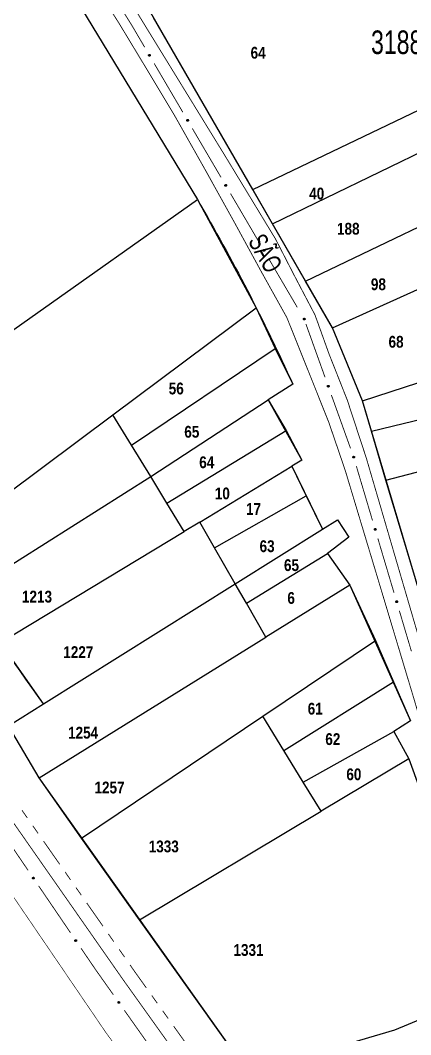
# Model space of a CAD drawing. Extents: x 203591 to 208218, y 4854879 to 4857795.
# Drawn here: x 204487.6 to 204570.4, y 4855415.9 to 4855631.2 of the extents above; entities that cross this region are included whole.
import ezdxf
from ezdxf.enums import TextEntityAlignment as Align

# ---------------------------------------------------------------- set-up
doc = ezdxf.new("R2010")
doc.units = 0
doc.header["$LTSCALE"] = 1.5
doc.header["$MEASUREMENT"] = 0
doc.linetypes.add('PHANTOMX2', pattern=[5, 2.5, -0.5, 0.5, -0.5, 0.5, -0.5])
doc.linetypes.add('TRACO_25', pattern=[8, 3, -1, 1, -1, 1, -1])
for name, color, linetype in [('CD-MALHA-LOTES', 40, 'CONTINUOUS'), ('CD_TXT_QUADRA', 7, 'CONTINUOUS'), ('LM-LIM-SETOR-FISCAL', 7, 'CONTINUOUS'), ('RU-QUADRAS', 210, 'CONTINUOUS'), ('SV-EIXO-ROD-ESTR', 7, 'CONTINUOUS'), ('SV-EIXO-RUA-N-PAV', 6, 'CONTINUOUS'), ('SV-FX-DOM-FED', 20, 'CONTINUOUS'), ('SV-ROD-ESTADUAIS', 20, 'CONTINUOUS'), ('SV-RUA-NAO-PAV-S-GUIA-C-GUIA', 7, 'PHANTOMX2'), ('SV-TXT-RUA-N-PAV-S-GUIA-C-GUIA', 7, 'CONTINUOUS'), ('Th_NmrPorta', 7, 'CONTINUOUS')]:
    doc.layers.add(name, color=color, linetype=linetype)
doc.styles.add('ARIAL', font='ARIAL.TTF')
doc.styles.get("Standard").update_dxf_attribs({"font": 'swisscbo.ttf'})
doc.linetypes.add('Limite', pattern='A,20,-3,[130,ltypeshp.shx,S=6.35,R=0,X=0,Y=0],-3,20', length=46)

msp = doc.modelspace()

# ---------------------------------------------------------------- linework, layer by layer
at = {"layer": 'CD-MALHA-LOTES', "linetype": 'Continuous', "flags": 128}
for points in [[(204460.54, 4855709.88), (204472.13, 4855680.56), (204525.15, 4855593.13)], [(204536.87, 4855595.26), (204515.85, 4855631.78)], [(204536.87, 4855595.26), (204583.94, 4855617.84)], [(204541.08, 4855587.96), (204586.55, 4855610.04)], [(204548.08, 4855575.8), (204591.1, 4855596.44)], [(204541.08, 4855587.96), (204536.87, 4855595.26)], [(204454.05, 4855542.74), (204525.15, 4855593.13)], [(204525.15, 4855593.13), (204537.62, 4855570.13)], [(204548.08, 4855575.8), (204541.08, 4855587.96)], [(204553.79, 4855565.88), (204595.48, 4855584.69)], [(204553.79, 4855565.88), (204548.08, 4855575.8)], [(204507.23, 4855547.44), (204537.62, 4855570.13)], [(204537.62, 4855570.13), (204541.66, 4855561.52)], [(204560.11, 4855550.38), (204553.79, 4855565.88)], [(204560.11, 4855550.38), (204601.62, 4855563.89)], [(204511.21, 4855540.98), (204541.66, 4855561.52)], [(204541.66, 4855561.52), (204545.35, 4855553.97), (204540.18, 4855550.59)], [(204562.02, 4855543.96), (204604.33, 4855554.24)], [(204515.32, 4855534.31), (204540.18, 4855550.59)], [(204540.18, 4855550.59), (204543.94, 4855544.14)], [(204562.02, 4855543.96), (204560.11, 4855550.38)], [(204469.63, 4855519.36), (204507.23, 4855547.44)], [(204511.21, 4855540.98), (204507.23, 4855547.44)], [(204518.66, 4855528.69), (204543.94, 4855544.14)], [(204543.94, 4855544.14), (204547.28, 4855537.82), (204545.14, 4855536.52)], [(204565.12, 4855533.57), (204562.02, 4855543.96)], [(204565.12, 4855533.57), (204607.06, 4855544.54)], [(204515.32, 4855534.31), (204511.21, 4855540.98)], [(204525.68, 4855524.65), (204545.14, 4855536.52)], [(204545.14, 4855536.52), (204548.22, 4855530.22)], [(204476.17, 4855509.55), (204515.32, 4855534.31)], [(204518.66, 4855528.69), (204515.32, 4855534.31)], [(204570.59, 4855515.23), (204565.12, 4855533.57)], [(204528.81, 4855519.19), (204548.22, 4855530.22)], [(204548.22, 4855530.22), (204551.66, 4855523.19)], [(204522.38, 4855522.66), (204518.66, 4855528.69)], [(204525.68, 4855524.65), (204522.38, 4855522.66)], [(204528.81, 4855519.19), (204525.68, 4855524.65)], [(204551.66, 4855523.19), (204554.83, 4855525.18), (204557.28, 4855521.49), (204552.72, 4855517.98)], [(204483.44, 4855499.12), (204522.38, 4855522.66)], [(204533.16, 4855511.59), (204551.66, 4855523.19)], [(204533.16, 4855511.59), (204528.81, 4855519.19)], [(204535.53, 4855507.46), (204552.72, 4855517.98)], [(204552.72, 4855517.98), (204557.46, 4855511.31)], [(204492.52, 4855486.1), (204533.16, 4855511.59)], [(204535.53, 4855507.46), (204533.16, 4855511.59)], [(204557.46, 4855511.31), (204539.66, 4855500.25)], [(204557.46, 4855511.31), (204562.9, 4855499.55)], [(204539.66, 4855500.25), (204535.53, 4855507.46)], [(204491.62, 4855470.4), (204539.66, 4855500.25)], [(204538.99, 4855483.45), (204562.9, 4855499.55)], [(204562.9, 4855499.55), (204566.71, 4855490.75)], [(204492.52, 4855486.1), (204483.44, 4855499.12)], [(204543.47, 4855476.19), (204566.71, 4855490.75)], [(204566.71, 4855490.75), (204570.28, 4855482.52)], [(204491.62, 4855470.4), (204485.12, 4855481.46), (204492.52, 4855486.1)], [(204500.57, 4855457.58), (204538.99, 4855483.45)], [(204543.47, 4855476.19), (204538.99, 4855483.45)], [(204570.28, 4855482.52), (204566.77, 4855480.23)], [(204547.6, 4855469.51), (204566.77, 4855480.23)], [(204566.77, 4855480.23), (204569.93, 4855474.44)], [(204547.6, 4855469.51), (204543.47, 4855476.19)], [(204569.93, 4855474.44), (204551.41, 4855463.33)], [(204569.93, 4855474.44), (204587.66, 4855425.45)], [(204500.57, 4855457.58), (204491.62, 4855470.4)], [(204551.41, 4855463.33), (204547.6, 4855469.51)], [(204512.91, 4855440.24), (204551.41, 4855463.33)], [(204512.91, 4855440.24), (204500.57, 4855457.58)], [(204536.04, 4855407.72), (204512.91, 4855440.24)], [(204587.66, 4855425.45), (204566.94, 4855416.85), (204536.04, 4855407.72)]]:
    msp.add_lwpolyline(points, dxfattribs=at)
at = {"layer": 'LM-LIM-SETOR-FISCAL', "linetype": 'Limite', "ltscale": 0.1, "const_width": 0.13, "flags": 128}
msp.add_lwpolyline([(205796.415, 4856248.315), (205682.51, 4856182.65), (205659.3, 4856170.51), (205621.44, 4856158.01), (205507.35, 4856123.37), (205407.36, 4856092.31), (205394.74, 4856089.5), (205362.25, 4856082.61), (205354.69, 4856080.34), (205337.55, 4856076.77), (205289.87, 4856073.56), (205229.36, 4856070.3), (205219.27, 4856069.56), (205147.92, 4856065.7), (205113.32, 4856064.4), (205090.92, 4856063.16), (205009.9, 4856058.92), (204851.88, 4856050.7), (204687.08, 4856042.13), (204637.14, 4856038.78), (204603.03, 4856036.66), (204553.89, 4856035.32), (204520.66, 4856035.13), (204502.57, 4856037.61), (204484.57, 4856041.23), (204412.67, 4856060.75), (204330.68, 4856083.79), (204299.16, 4856093.11), (204270.41, 4856101.78), (204253.26, 4856107.22), (204244.69, 4856110.17), (204218.41, 4856111.79), (204202.69, 4856112.17), (204189.55, 4856111.98), (204142.89, 4856109.12), (204035.38, 4856102.27), (203993.42, 4856098.93), (203985.94, 4856098.57), (203969, 4856097.51), (203907.01, 4856092.75), (203828.45, 4856087.6), (203806.83, 4856085.89), (203745.43, 4856081.58), (203724.99, 4856080.15), (203677.22, 4856076.56), (203633.71, 4856071.22), (203591.04, 4856063.51), (203660.37, 4856023.03), (203705.27, 4855996.41), (203743.77, 4855973.31), (203818.31, 4855928.72), (203887.09, 4855887.86), (203952.66, 4855848.85), (204025, 4855805.96), (204088.2, 4855766.95), (204107.49, 4855755.62), (204177.8, 4855715.26), (204283.05, 4855651.55), (204316.3, 4855629.3), (204344.05, 4855608.74), (204359.413431, 4855596.133587), (204366.73, 4855590.13), (204395.58, 4855561.78), (204414.87, 4855540.12), (204436.53, 4855514.57), (204458.95, 4855485.04), (204486.36, 4855444.86), (204505.82, 4855416.26), (204534.16, 4855377.59), (204568.85, 4855328.27), (204604.98, 4855276.24), (204637.1, 4855229.79), (204661.77, 4855193.9), (204679.77, 4855167.91), (204703.32, 4855133.45), (204736.81, 4855084.64), (204752.67, 4855062.31), (204783.23, 4855019.37), (204803.12, 4854991.18), (204834.249649, 4854948.199642), (204845.64, 4854959.83), (204876.75, 4854964.71), (204914.35, 4854970.84), (204996.87, 4854983.31), (205090.66, 4854997.71), (205105.98, 4854999.94), (205187.94, 4855012.05), (205245.94, 4855021.11), (205272.68, 4855025.85), (205289.82, 4855028.52), (205353.63, 4855038.1), (205379.87, 4855044.32), (205380.17, 4855053.59), (205399.55, 4855054.95), (205426.54, 4855056.03), (205437.99, 4855056.62), (205499.63, 4855060.67), (205539.31, 4855063.19), (205567.09, 4855064.98), (205582.41, 4855066.09), (205635.91, 4855070), (205692.95, 4855073.42), (205739.37, 4855076.32), (205755.85, 4855076.88), (205779.09, 4855078.91), (205796.39, 4855080.33), (205832.27, 4855082.2), (205855.36, 4855083.58), (205884.96, 4855084.97), (205904.85, 4855085.43), (205945.85, 4855088.06), (205975.45, 4855089.94), (205990.04, 4855090.61), (206010.45, 4855091.62), (206021.42, 4855091.93), (206022.38, 4855094.63), (206023.19, 4855099.07), (206023.73, 4855105.32), (206023.73, 4855114.57), (206023.61, 4855122.77), (206023.73, 4855128.91), (206023.31, 4855148.74), (206059.09, 4855155.08), (206090.43, 4855139.24), (206138.56, 4855111.07), (206178.75, 4855088.19), (206206.79, 4855072.52), (206222.46, 4855062.86), (206230.38, 4855057.64), (206237.19, 4855052.51), (206245.02, 4855046.96), (206277.61, 4855028.92), (206315.11, 4855009.06), (206322.43, 4855004.94), (206334.61, 4854998.15), (206344.05, 4854991.94), (206370.01, 4854978.16), (206377.13, 4854974.52), (206383.62, 4854970.88), (206391.86, 4854965.97), (206400.96, 4854960.99), (206409.67, 4854956.24), (206418.06, 4854951.81), (206428.03, 4854946.58), (206436.74, 4854941.99), (206446.39, 4854936.45), (206454.94, 4854931.86), (206463.33, 4854927.27), (206473.94, 4854921.41), (206483.44, 4854916.66), (206493.49, 4854911.28), (206502.2, 4854906.53), (206509.16, 4854902.73), (206517.55, 4854899.17), (206528.48, 4854896), (206549.69, 4854889.67), (206564.41, 4854883.97), (206567.2, 4854879.08), (206570.83, 4854883.26), (206576.05, 4854891.17), (206582.86, 4854902.57), (206588.24, 4854910.17), (206594.1, 4854919.67), (206601.38, 4854929.09), (206611.99, 4854937.95), (206625.76, 4854949.98), (206640.32, 4854965.18), (206646.34, 4854973.73), (206650.93, 4854980.7), (206656.31, 4854989.4), (206659.8, 4854993.84), (206666.37, 4855000.56), (206674.91, 4855008.32), (206682.51, 4855016.24), (206687.1, 4855021.3), (206689.8, 4855026.21), (206695.97, 4855035.87), (206702.46, 4855046.95), (206709.74, 4855060.01), (206715.44, 4855068.88), (206721.77, 4855075.21), (206727.79, 4855082.65), (206732.22, 4855088.66), (206736.5, 4855097.05), (206739.58, 4855106.79), (206740.85, 4855116.29), (206741.17, 4855125.63), (206741.64, 4855134.02), (206741.17, 4855142.09), (206742.12, 4855150.72), (206742.75, 4855160.06), (206742.43, 4855173.36), (206743.07, 4855183.81), (206745.76, 4855192.36), (206748.45, 4855197.74), (206758.11, 4855205.5), (206768.24, 4855208.82), (206775.2, 4855210.56), (206778.84, 4855212.3), (206783.44, 4855216.26), (206786.6, 4855221.64), (206789.29, 4855225.29), (206792.14, 4855229.4), (206795.63, 4855232.73), (206801.01, 4855234.47), (206808.45, 4855236.21), (206816.52, 4855237.63), (206822.22, 4855240.17), (206827.6, 4855242.54), (206831.4, 4855244.28), (206836.63, 4855244.44), (206839.95, 4855243.97), (206842.19, 4855243.65), (206845.62, 4855240.46), (206849.62, 4855235.99), (206854.58, 4855232.12), (206859.64, 4855229.78), (206864.76, 4855227.39), (206870.2, 4855225.04), (206874.73, 4855222.3), (206878.92, 4855219.29), (206882.98, 4855215.83), (206887.98, 4855212.7), (206893.95, 4855209.85), (206900.29, 4855207.85), (206907.15, 4855206.19), (206913.73, 4855205.04), (206920.81, 4855203.6), (206927.56, 4855201.94), (206933.6, 4855200.48), (206939.89, 4855199.17), (206945.67, 4855197.5), (206951.88, 4855196.77), (206955.646692, 4855197.169441), (206957.306662, 4855197.34315), (206961.862616, 4855199.664984), (206966.527907, 4855198.429918), (206972.051755, 4855197.762708), (206977.408644, 4855196.392723), (206983.226231, 4855195.866614), (206988.517313, 4855195.575902), (206994.381656, 4855194.986132), (206999.439545, 4855194.39722), (207005.614593, 4855193.621657), (207012.363297, 4855193.601324), (207017.572169, 4855195.36525), (207023.03395, 4855199.405412), (207027.732957, 4855202.047994), (207032.274552, 4855204.906141), (207036.833943, 4855207.976499), (207041.709791, 4855210.664404), (207047.645836, 4855212.460922), (207053.627362, 4855214.050921), (207060.025663, 4855216.416757), (207065.622577, 4855219.182648), (207071.297192, 4855222.28006), (207076.000549, 4855226.442043), (207079.81713, 4855231.025691), (207081.103271, 4855236.760794), (207082.59759, 4855241.307754), (207088.023389, 4855243.939561), (207090.578395, 4855249.590665), (207089.808985, 4855256.17649), (207088.296416, 4855261.394437), (207091.682817, 4855264.782116), (207096.437455, 4855266.14688), (207101.10609, 4855269.633922), (207105.023599, 4855274.180832), (207109.741577, 4855275.556417), (207115.560457, 4855275.105675), (207120.834136, 4855274.222138), (207125.843848, 4855273.366924), (207131.736831, 4855271.630579), (207137.125757, 4855270.101991), (207140.28442, 4855270.079902), (207149.515925, 4855272.920652), (207159.750695, 4855279.150512), (207168.205506, 4855287.160332), (207178.440276, 4855293.835183), (207190.455007, 4855299.175063), (207198.909818, 4855306.294903), (207210.479558, 4855312.524764), (207226.054209, 4855320.312089), (207238.95892, 4855331.88183), (207248.7487, 4855350.571411), (207250.973651, 4855379.940753), (207256.758521, 4855404.860194), (207263.433371, 4855423.994765), (207271.888182, 4855446.689256), (207282.567942, 4855472.943668), (207294.805168, 4855494.970674), (207326.84445, 4855524.340016), (207365.558582, 4855558.159258), (207387.072345, 4855586.866424), (207407.157013, 4855615.155159), (207422.962295, 4855638.924947), (207434.532036, 4855666.069339), (207438.091956, 4855689.65381), (207436.311996, 4855734.152813), (207437.646966, 4855776.64936), (207435.867006, 4855804.683732), (207437.201976, 4855838.502973), (207442.986846, 4855862.087445), (207450.106687, 4855888.786846), (207460.341457, 4855908.811397), (207484.893222, 4855935.842551), (207514.888754, 4855951.474025), (207555.868566, 4855955.698748), (207618.394465, 4855944.291996), (207657.684388, 4855935.842551), (207679.230475, 4855930.772883), (207701.081061, 4855927.500978), (207727.335472, 4855933.285849), (207757.594794, 4855943.075629), (207797.198906, 4855948.41551), (207840.362939, 4855943.520619), (207880.857031, 4855931.060899), (207908.46854, 4855922.081144), (207928.081857, 4855916.750273), (207978.978222, 4855907.32502), (207988.919986, 4855905.773418), (208022.363859, 4855902.136547), (208058.853041, 4855901.246567), (208090.002343, 4855903.026527), (208114.955167, 4855908.683361), (208130.682304, 4855913.813432), (208161.847626, 4855928.407512), (208188.891822, 4855948.61949), (208218.286591, 4855981.057933), (208187.445907, 4855991.449903), (208165.321069, 4856010.222493), (208159.224361, 4856022.94), (208156.58974, 4856039.12589), (208148.685879, 4856065.472094), (208141.72335, 4856085.385589), (208131.121743, 4856100.600365), (208114.978287, 4856123.563692), (208106.091421, 4856139.449948), (208093.205298, 4856162.116022), (208084.73682, 4856199.326829), (208076.797221, 4856229.27502), (208073.616124, 4856257.1496), (208067.838157, 4856284.431712), (208065.021572, 4856320.096316), (208063.518292, 4856367.226456), (208062.416051, 4856397.165935), (208051.054374, 4856419.94066), (208041.168955, 4856425.250761), (208034.147983, 4856457.455812), (208021.67975, 4856492.348298), (208031.159526, 4856541.689942), (208020.976111, 4856586.808408), (208019.467809, 4856600.268866), (208028.327718, 4856624.553543), (208027.926294, 4856671.90573), (208026.162133, 4856750.628679), (208030.440265, 4856795.701991), (208034.406877, 4856848.418794), (208036.125381, 4856871.257936), (208022.299519, 4856927.922659), (208010.560024, 4856953.886397), (208008.303255, 4856989.771934), (207999.795743, 4857038.357717), (207992.204293, 4857055.360826), (207973.187812, 4857100.767903), (207964.482023, 4857136.653753), (207955.32649, 4857174.790688), (207947.06, 4857205.66), (207936.24, 4857242.09), (207927.67, 4857273.58), (207918.98, 4857320.37), (207891.61, 4857379.79), (207864.78, 4857442.58), (207832.53, 4857508.13), (207814.62, 4857556.12), (207809.96, 4857575.68), (207785.03, 4857617.04), (207772.89, 4857638.07), (207748.63, 4857685.56), (207726.14, 4857726.05), (207670.54, 4857791.94), (207637.716929, 4857752.579866), (207327.499503, 4857249.046871), (207320.676618, 4857251.493261), (207314.080136, 4857253.877844), (207301.63279, 4857226.347664), (207278.712679, 4857178.433894), (207276.5774, 4857174.787641), (207262.892453, 4857152.57806), (207252.462304, 4857134.399802), (207240.885989, 4857115.917861), (207229.906692, 4857098.269253), (207214.91377, 4857077.033986), (207202.397592, 4857060.643753), (207187.795384, 4857042.763498), (207183.851205, 4857038.068132), (207172.84771, 4857025.964287), (207149.87276, 4857002.228535), (207122.979462, 4856978.24558), (207115.279823, 4856971.792429), (207096.554824, 4856956.721089), (207093.179038, 4856954.256239), (207063.969674, 4856931.265115), (207039.009706, 4856911.05036), (207002.55255, 4856880.952023), (206995.622513, 4856875.427191), (206955.697742, 4856843.197587), (206925.76, 4856819.17), (206889.95, 4856790.29), (206863.87, 4856769.12), (206847.05, 4856755.62), (206812.934473, 4856729.478313), (206791.2, 4856713), (206771.48, 4856697.98), (206751.62, 4856684.07), (206724.81, 4856665.42), (206695.34, 4856644.45), (206670.42, 4856628.03), (206663.08, 4856623.07), (206633.21, 4856602.21), (206600.85, 4856580.16), (206591.4, 4856573.83), (206573.31, 4856561.53), (206563.13, 4856555.38), (206553.22, 4856549.54), (206544.9, 4856545.03), (206536.19, 4856541.04), (206524.84, 4856536.19), (206513.22, 4856531.58), (206498.3, 4856526.31), (206481.81, 4856521.39), (206460.98, 4856515.61), (206436.55, 4856509.25), (206404.85, 4856501.32), (206376.503498, 4856494.172169), (206338.854515, 4856484.264542), (206332.61, 4856481.61), (206321.41, 4856478.45), (206309.98, 4856474.91), (206297.27, 4856470.73), (206283.09, 4856465.93), (206265.98, 4856460.4), (206237.37, 4856450.17), (206227.79, 4856446.64), (206207.64, 4856438.98), (206187.88, 4856431.02), (206170.1, 4856423.58), (206145.59, 4856412.49), (206123.09, 4856402.3), (206095.56, 4856389.84), (206084.72388, 4856385.188271), (206064.4, 4856375.95), (206043.92, 4856366.69), (206002.95, 4856348.23), (205973.98, 4856334.81), (205918.83, 4856309.59), (205889.94, 4856296.39), (205871.28, 4856287.81), (205863.09, 4856283.51), (205834.67, 4856269.04), (205796.415, 4856248.315)], dxfattribs=at)
at = {"layer": 'RU-QUADRAS', "color": 6, "linetype": 'Continuous'}
for points in [[(204472.13, 4855680.56), (204525.15, 4855593.13, -0.0253272203), (204545.35, 4855553.97), (204540.18, 4855550.59), (204547.28, 4855537.82), (204545.14, 4855536.52), (204551.66, 4855523.19), (204554.83, 4855525.18), (204557.28, 4855521.49), (204552.72, 4855517.98), (204557.46, 4855511.31), (204570.28, 4855482.52), (204566.77, 4855480.23), (204569.93, 4855474.44), (204587.66, 4855425.45), (204591.52, 4855410.71)], [(204620.81, 4855676.61), (204635.81, 4855631.1), (204637.57, 4855624.98), (204638.67, 4855625.57), (204642.14, 4855605.14), (204640.99, 4855604.99), (204644.71, 4855592.89), (204647.8, 4855574.92), (204646.01, 4855574.6), (204647.51, 4855565.79), (204646.2, 4855565.5, -0.0158906828), (204654.03, 4855518.84), (204575.11, 4855500.06), (204560.11, 4855550.38), (204553.79, 4855565.88), (204496.43, 4855665.53)], [(204536.04, 4855407.72), (204491.62, 4855470.4), (204485.12, 4855481.46), (204492.52, 4855486.1, -0.010500238), (204454.05, 4855542.74)]]:
    msp.add_lwpolyline(points, format="xyb", dxfattribs=at)
at = {"layer": 'SV-EIXO-ROD-ESTR', "const_width": 0.18, "flags": 128}
for points in [[(204489.274751, 4855450.763754), (204482.534583, 4855460.692003)], [(204498.261641, 4855437.526088), (204491.521473, 4855447.454337)], [(204503.5, 4855429.81), (204500.508364, 4855434.216672)], [(204503.888692, 4855429.259641), (204503.5, 4855429.81)], [(204507.35, 4855424.358687), (204503.888692, 4855429.259641)], [(204516.580153, 4855411.289476), (204509.657538, 4855421.091384)]]:
    msp.add_lwpolyline(points, dxfattribs=at)
at = {"layer": 'SV-EIXO-ROD-ESTR', "flags": 128}
for points in [[(204490.387739, 4855448.928341), (204490.339576, 4855448.936847), (204490.299922, 4855448.954007), (204490.270967, 4855448.977838), (204490.250872, 4855449.005568), (204490.233509, 4855449.036254), (204490.222829, 4855449.071053), (204490.219531, 4855449.112302), (204490.227725, 4855449.160676), (204490.247973, 4855449.200143), (204490.269818, 4855449.229779), (204490.297528, 4855449.252398), (204490.32762, 4855449.268766), (204490.364134, 4855449.278664), (204490.405968, 4855449.281598), (204490.454411, 4855449.272182), (204490.493171, 4855449.255093), (204490.520572, 4855449.231306), (204490.543135, 4855449.203305), (204490.560486, 4855449.171766), (204490.570773, 4855449.137546), (204490.573651, 4855449.09542), (204490.563723, 4855449.04773), (204490.54712, 4855449.008876), (204490.523725, 4855448.981149), (204490.495658, 4855448.959556), (204490.465093, 4855448.941767), (204490.430559, 4855448.929575), (204490.387739, 4855448.928341)], [(204499.37463, 4855435.690675), (204499.326467, 4855435.699181), (204499.286812, 4855435.716341), (204499.257858, 4855435.740172), (204499.237763, 4855435.767903), (204499.2204, 4855435.798588), (204499.20972, 4855435.833387), (204499.206422, 4855435.874636), (204499.214616, 4855435.92301), (204499.234864, 4855435.962477), (204499.256709, 4855435.992113), (204499.284418, 4855436.014732), (204499.31451, 4855436.0311), (204499.351025, 4855436.040998), (204499.392859, 4855436.043933), (204499.441302, 4855436.034516), (204499.480062, 4855436.017427), (204499.507463, 4855435.993641), (204499.530026, 4855435.96564), (204499.547377, 4855435.9341), (204499.557663, 4855435.89988), (204499.560542, 4855435.857754), (204499.550614, 4855435.810064), (204499.534011, 4855435.771211), (204499.510616, 4855435.743483), (204499.482549, 4855435.72189), (204499.451983, 4855435.704101), (204499.417449, 4855435.691909), (204499.37463, 4855435.690675)], [(204508.496739, 4855422.54417), (204508.448427, 4855422.551784), (204508.408462, 4855422.568207), (204508.379072, 4855422.591499), (204508.358468, 4855422.618853), (204508.34054, 4855422.649212), (204508.329219, 4855422.683808), (204508.325158, 4855422.724989), (204508.332456, 4855422.773506), (204508.351971, 4855422.81334), (204508.373265, 4855422.843376), (204508.400551, 4855422.866503), (204508.430335, 4855422.883425), (204508.46666, 4855422.893997), (204508.508433, 4855422.897704), (204508.557041, 4855422.889185), (204508.596111, 4855422.872815), (204508.623947, 4855422.84954), (204508.647024, 4855422.821961), (204508.664955, 4855422.790748), (204508.675873, 4855422.756724), (204508.67953, 4855422.714658), (204508.670486, 4855422.666793), (204508.654604, 4855422.627639), (204508.631726, 4855422.599483), (204508.604063, 4855422.577375), (204508.573832, 4855422.559024), (204508.539529, 4855422.546195), (204508.496739, 4855422.54417)]]:
    msp.add_lwpolyline(points, close=True, dxfattribs=at)
for points in [[(204490.387739, 4855448.928341), (204490.219531, 4855449.112302)], [(204490.339576, 4855448.936847), (204490.222829, 4855449.071053)], [(204490.361693, 4855448.93404), (204490.225683, 4855449.085795)], [(204490.410164, 4855448.930664), (204490.227164, 4855449.13463)], [(204490.430559, 4855448.929575), (204490.227725, 4855449.160676)], [(204490.299922, 4855448.954007), (204490.233509, 4855449.036254)], [(204490.316929, 4855448.946531), (204490.233958, 4855449.046883)], [(204490.445286, 4855448.939664), (204490.240059, 4855449.176369)], [(204490.465093, 4855448.941767), (204490.247973, 4855449.200143)], [(204490.477342, 4855448.95318), (204490.260215, 4855449.209844)], [(204490.495658, 4855448.959556), (204490.269818, 4855449.229779)], [(204490.508589, 4855448.972744), (204490.286823, 4855449.241102)], [(204490.523725, 4855448.981149), (204490.297528, 4855449.252398)], [(204490.53411, 4855448.998316), (204490.314684, 4855449.258367)], [(204490.54712, 4855449.008876), (204490.32762, 4855449.268766)], [(204490.555032, 4855449.030661), (204490.349401, 4855449.270391)], [(204490.563723, 4855449.04773), (204490.364134, 4855449.278664)], [(204490.565265, 4855449.073892), (204490.387184, 4855449.2779)], [(204490.573651, 4855449.09542), (204490.405968, 4855449.281598)], [(204490.56715, 4855449.119702), (204490.434931, 4855449.270732)], [(204490.570773, 4855449.137546), (204490.454411, 4855449.272182)], [(204490.562666, 4855449.157889), (204490.4778, 4855449.258604)], [(204490.560486, 4855449.171766), (204490.493171, 4855449.255093)], [(204499.37463, 4855435.690675), (204499.206422, 4855435.874636)], [(204499.326467, 4855435.699181), (204499.20972, 4855435.833387)], [(204499.348583, 4855435.696375), (204499.212573, 4855435.84813)], [(204499.397055, 4855435.692998), (204499.214055, 4855435.896964)], [(204499.417449, 4855435.691909), (204499.214616, 4855435.92301)], [(204499.286812, 4855435.716341), (204499.2204, 4855435.798588)], [(204499.30382, 4855435.708866), (204499.220849, 4855435.809217)], [(204499.432177, 4855435.701998), (204499.22695, 4855435.938703)], [(204499.451983, 4855435.704101), (204499.234864, 4855435.962477)], [(204499.464232, 4855435.715514), (204499.247105, 4855435.972178)], [(204499.482549, 4855435.72189), (204499.256709, 4855435.992113)], [(204499.49548, 4855435.735078), (204499.273713, 4855436.003436)], [(204499.510616, 4855435.743483), (204499.284418, 4855436.014732)], [(204499.521001, 4855435.76065), (204499.301574, 4855436.020701)], [(204499.534011, 4855435.771211), (204499.31451, 4855436.0311)], [(204499.541922, 4855435.792996), (204499.336292, 4855436.032725)], [(204499.550614, 4855435.810064), (204499.351025, 4855436.040998)], [(204499.552156, 4855435.836227), (204499.374075, 4855436.040234)], [(204499.560542, 4855435.857754), (204499.392859, 4855436.043933)], [(204499.554041, 4855435.882037), (204499.421822, 4855436.033067)], [(204499.557663, 4855435.89988), (204499.441302, 4855436.034516)], [(204499.549557, 4855435.920224), (204499.46469, 4855436.020938)], [(204499.547377, 4855435.9341), (204499.480062, 4855436.017427)], [(204508.496739, 4855422.54417), (204508.325158, 4855422.724989)], [(204508.448427, 4855422.551784), (204508.329219, 4855422.683808)], [(204508.470592, 4855422.549387), (204508.331799, 4855422.698601)], [(204508.519118, 4855422.546907), (204508.332377, 4855422.747454)], [(204508.539529, 4855422.546195), (204508.332456, 4855422.773506)], [(204508.408462, 4855422.568207), (204508.34054, 4855422.649212)], [(204508.425605, 4855422.561048), (204508.340792, 4855422.659848)], [(204508.554067, 4855422.556555), (204508.344498, 4855422.789425)], [(204508.573832, 4855422.559024), (204508.351971, 4855422.81334)], [(204508.585867, 4855422.570661), (204508.364031, 4855422.823266)], [(204508.604063, 4855422.577375), (204508.373265, 4855422.843376)], [(204508.616748, 4855422.5908), (204508.390056, 4855422.855011)], [(204508.631726, 4855422.599483), (204508.400551, 4855422.866503)], [(204508.641791, 4855422.61684), (204508.417593, 4855422.872788)], [(204508.654604, 4855422.627639), (204508.430335, 4855422.883425)], [(204508.662111, 4855422.649566), (204508.452083, 4855422.885453)], [(204508.670486, 4855422.666793), (204508.46666, 4855422.893997)], [(204508.671543, 4855422.692979), (204508.489721, 4855422.893659)], [(204508.67953, 4855422.714658), (204508.508433, 4855422.897704)], [(204508.672581, 4855422.738816), (204508.537592, 4855422.887375)], [(204508.675873, 4855422.756724), (204508.557041, 4855422.889185)], [(204508.667391, 4855422.776914), (204508.580677, 4855422.876042)], [(204508.664955, 4855422.790748), (204508.596111, 4855422.872815)]]:
    msp.add_lwpolyline(points, dxfattribs=at)
at = {"layer": 'SV-EIXO-RUA-N-PAV', "const_width": 0.18, "flags": 128}
for points in [[(204507.764702, 4855635.716791), (204510.930714, 4855630.62009)], [(204510.930714, 4855630.62009), (204511.26, 4855630.09)], [(204511.26, 4855630.09), (204513.977392, 4855625.451385)], [(204515.999275, 4855622.000011), (204522.064925, 4855611.645886)], [(204524.086808, 4855608.194512), (204530.152458, 4855597.840387)], [(204532.174342, 4855594.389012), (204538.239992, 4855584.034888)], [(204540.261875, 4855580.583513), (204546.327525, 4855570.229389)], [(204548.159705, 4855566.689431), (204552.204534, 4855555.391672)], [(204553.552811, 4855551.625753), (204557.59764, 4855540.327994)], [(204558.840878, 4855536.527703), (204562.257136, 4855525.024261)], [(204563.395889, 4855521.18978), (204566.812147, 4855509.686338)], [(204567.950899, 4855505.851857), (204570.513093, 4855497.224276)]]:
    msp.add_lwpolyline(points, dxfattribs=at)
at = {"layer": 'SV-EIXO-RUA-N-PAV', "flags": 128}
for points in [[(204515.010689, 4855623.905314), (204515.058181, 4855623.893627), (204515.096607, 4855623.873871), (204515.123915, 4855623.848168), (204515.142123, 4855623.819164), (204515.157409, 4855623.787393), (204515.165753, 4855623.751961), (204515.166303, 4855623.710584), (204515.154914, 4855623.662862), (204515.132088, 4855623.624827), (204515.108322, 4855623.596708), (204515.079171, 4855623.57598), (204515.048059, 4855623.561647), (204515.010967, 4855623.554197), (204514.96903, 4855623.554049), (204514.92132, 4855623.566663), (204514.883781, 4855623.58629), (204514.858021, 4855623.611844), (204514.837368, 4855623.641282), (204514.822151, 4855623.673904), (204514.814161, 4855623.708732), (204514.814088, 4855623.750957), (204514.827162, 4855623.797881), (204514.84631, 4855623.835546), (204514.871495, 4855623.861658), (204514.900935, 4855623.881338), (204514.932615, 4855623.897057), (204514.967883, 4855623.906928), (204515.010689, 4855623.905314)], [(204523.098223, 4855610.099815), (204523.145714, 4855610.088128), (204523.184141, 4855610.068372), (204523.211448, 4855610.042669), (204523.229656, 4855610.013665), (204523.244942, 4855609.981894), (204523.253286, 4855609.946462), (204523.253837, 4855609.905085), (204523.242447, 4855609.857362), (204523.219621, 4855609.819328), (204523.195855, 4855609.791208), (204523.166705, 4855609.770481), (204523.135592, 4855609.756148), (204523.0985, 4855609.748698), (204523.056564, 4855609.748549), (204523.008854, 4855609.761164), (204522.971314, 4855609.78079), (204522.945554, 4855609.806344), (204522.924901, 4855609.835783), (204522.909684, 4855609.868405), (204522.901694, 4855609.903233), (204522.901621, 4855609.945458), (204522.914695, 4855609.992382), (204522.933843, 4855610.030047), (204522.959028, 4855610.056159), (204522.988468, 4855610.075839), (204523.020148, 4855610.091558), (204523.055416, 4855610.101429), (204523.098223, 4855610.099815)], [(204531.185756, 4855596.294316), (204531.233247, 4855596.282629), (204531.271674, 4855596.262873), (204531.298981, 4855596.23717), (204531.317189, 4855596.208166), (204531.332475, 4855596.176395), (204531.34082, 4855596.140963), (204531.34137, 4855596.099586), (204531.32998, 4855596.051863), (204531.307155, 4855596.013829), (204531.283389, 4855595.985709), (204531.254238, 4855595.964981), (204531.223125, 4855595.950649), (204531.186034, 4855595.943199), (204531.144097, 4855595.94305), (204531.096387, 4855595.955665), (204531.058847, 4855595.975291), (204531.033088, 4855596.000845), (204531.012435, 4855596.030284), (204530.997218, 4855596.062906), (204530.989227, 4855596.097734), (204530.989154, 4855596.139959), (204531.002228, 4855596.186883), (204531.021376, 4855596.224548), (204531.046562, 4855596.25066), (204531.076002, 4855596.27034), (204531.107681, 4855596.286059), (204531.142949, 4855596.29593), (204531.185756, 4855596.294316)], [(204539.273289, 4855582.488817), (204539.320781, 4855582.47713), (204539.359207, 4855582.457373), (204539.386514, 4855582.431671), (204539.404723, 4855582.402667), (204539.420009, 4855582.370896), (204539.428353, 4855582.335464), (204539.428903, 4855582.294087), (204539.417513, 4855582.246364), (204539.394688, 4855582.20833), (204539.370922, 4855582.18021), (204539.341771, 4855582.159482), (204539.310658, 4855582.14515), (204539.273567, 4855582.1377), (204539.23163, 4855582.137551), (204539.18392, 4855582.150165), (204539.146381, 4855582.169792), (204539.120621, 4855582.195346), (204539.099968, 4855582.224785), (204539.084751, 4855582.257407), (204539.076761, 4855582.292235), (204539.076687, 4855582.334459), (204539.089762, 4855582.381384), (204539.108909, 4855582.419049), (204539.134095, 4855582.445161), (204539.163535, 4855582.464841), (204539.195215, 4855582.48056), (204539.230482, 4855582.490431), (204539.273289, 4855582.488817)], [(204547.835208, 4855567.922377), (204547.879717, 4855567.902103), (204547.913824, 4855567.875577), (204547.935903, 4855567.845266), (204547.948429, 4855567.813393), (204547.957572, 4855567.779342), (204547.959215, 4855567.742978), (204547.952099, 4855567.702213), (204547.932075, 4855567.657423), (204547.902605, 4855567.624269), (204547.874046, 4855567.601033), (204547.841563, 4855567.586058), (204547.808336, 4855567.57773), (204547.770506, 4855567.577272), (204547.729266, 4855567.584887), (204547.684714, 4855567.606112), (204547.651455, 4855567.632347), (204547.630869, 4855567.662227), (204547.616021, 4855567.694978), (204547.607103, 4855567.729853), (204547.605696, 4855567.765559), (204547.613438, 4855567.807067), (204547.63497, 4855567.850762), (204547.660757, 4855567.884233), (204547.690339, 4855567.905233), (204547.722913, 4855567.919125), (204547.756954, 4855567.928711), (204547.793439, 4855567.931884), (204547.835208, 4855567.922377)], [(204552.933881, 4855553.68109), (204552.978389, 4855553.660816), (204553.012496, 4855553.63429), (204553.034575, 4855553.603978), (204553.047102, 4855553.572105), (204553.056244, 4855553.538054), (204553.057888, 4855553.50169), (204553.050772, 4855553.460926), (204553.030747, 4855553.416135), (204553.001278, 4855553.382982), (204552.972719, 4855553.359746), (204552.940236, 4855553.34477), (204552.907008, 4855553.336443), (204552.869179, 4855553.335985), (204552.827938, 4855553.3436), (204552.783387, 4855553.364825), (204552.750128, 4855553.39106), (204552.729542, 4855553.420939), (204552.714693, 4855553.453691), (204552.705776, 4855553.488566), (204552.704368, 4855553.524271), (204552.71211, 4855553.56578), (204552.733642, 4855553.609474), (204552.759429, 4855553.642945), (204552.789012, 4855553.663945), (204552.821585, 4855553.677838), (204552.855627, 4855553.687423), (204552.892112, 4855553.690597), (204552.933881, 4855553.68109)], [(204558.336123, 4855538.614017), (204558.379447, 4855538.591322), (204558.412041, 4855538.562957), (204558.432416, 4855538.531475), (204558.443168, 4855538.498961), (204558.45042, 4855538.464458), (204558.450058, 4855538.428058), (204558.440707, 4855538.387748), (204558.418245, 4855538.344128), (204558.386994, 4855538.312649), (204558.357198, 4855538.291022), (204558.323939, 4855538.277858), (204558.290303, 4855538.271374), (204558.252506, 4855538.273001), (204558.211748, 4855538.282877), (204558.168434, 4855538.306524), (204558.13667, 4855538.334551), (204558.117762, 4855538.365519), (204558.10474, 4855538.399039), (204558.097758, 4855538.434353), (204558.09832, 4855538.470081), (204558.108336, 4855538.5111), (204558.132243, 4855538.553542), (204558.159835, 4855538.585542), (204558.190529, 4855538.60488), (204558.223819, 4855538.616957), (204558.258336, 4855538.624652), (204558.294941, 4855538.625811), (204558.336123, 4855538.614017)], [(204562.891134, 4855523.276094), (204562.934457, 4855523.253399), (204562.967051, 4855523.225034), (204562.987427, 4855523.193552), (204562.998178, 4855523.161038), (204563.005431, 4855523.126535), (204563.005069, 4855523.090135), (204562.995717, 4855523.049825), (204562.973256, 4855523.006206), (204562.942005, 4855522.974726), (204562.912209, 4855522.953099), (204562.87895, 4855522.939936), (204562.845314, 4855522.933452), (204562.807517, 4855522.935078), (204562.766759, 4855522.944954), (204562.723444, 4855522.968601), (204562.691681, 4855522.996628), (204562.672772, 4855523.027597), (204562.659751, 4855523.061117), (204562.652768, 4855523.09643), (204562.65333, 4855523.132158), (204562.663347, 4855523.173177), (204562.687254, 4855523.21562), (204562.714845, 4855523.247619), (204562.74554, 4855523.266957), (204562.77883, 4855523.279034), (204562.813347, 4855523.28673), (204562.849952, 4855523.287888), (204562.891134, 4855523.276094)], [(204567.446144, 4855507.938171), (204567.489468, 4855507.915476), (204567.522062, 4855507.887111), (204567.542438, 4855507.855629), (204567.553189, 4855507.823115), (204567.560442, 4855507.788612), (204567.560079, 4855507.752212), (204567.550728, 4855507.711902), (204567.528267, 4855507.668283), (204567.497015, 4855507.636803), (204567.467219, 4855507.615176), (204567.433961, 4855507.602013), (204567.400325, 4855507.595529), (204567.362527, 4855507.597156), (204567.32177, 4855507.607031), (204567.278455, 4855507.630678), (204567.246692, 4855507.658705), (204567.227783, 4855507.689674), (204567.214761, 4855507.723194), (204567.207779, 4855507.758507), (204567.208341, 4855507.794236), (204567.218358, 4855507.835255), (204567.242264, 4855507.877697), (204567.269856, 4855507.909696), (204567.300551, 4855507.929035), (204567.33384, 4855507.941111), (204567.368358, 4855507.948807), (204567.404963, 4855507.949966), (204567.446144, 4855507.938171)]]:
    msp.add_lwpolyline(points, close=True, dxfattribs=at)
for points in [[(204514.814088, 4855623.750957), (204514.96903, 4855623.554049)], [(204514.814161, 4855623.708732), (204514.92132, 4855623.566663)], [(204514.818961, 4855623.726296), (204514.940853, 4855623.566815)], [(204514.820898, 4855623.687895), (204514.898885, 4855623.581765)], [(204514.822151, 4855623.673904), (204514.883781, 4855623.58629)], [(204514.823885, 4855623.771879), (204514.988018, 4855623.556491)], [(204514.827162, 4855623.797881), (204515.010967, 4855623.554197)], [(204514.836968, 4855623.814335), (204515.026217, 4855623.561473)], [(204514.84631, 4855623.835546), (204515.048059, 4855623.561647)], [(204514.859993, 4855623.845219), (204515.061657, 4855623.571164)], [(204514.871495, 4855623.861658), (204515.079171, 4855623.57598)], [(204514.887156, 4855623.869038), (204515.090603, 4855623.58654)], [(204514.900935, 4855623.881338), (204515.108322, 4855623.596708)], [(204514.919635, 4855623.886484), (204515.119229, 4855623.615961)], [(204514.932615, 4855623.897057), (204515.132088, 4855623.624827)], [(204514.952517, 4855623.89784), (204515.141564, 4855623.648022)], [(204514.967883, 4855623.906928), (204515.154914, 4855623.662862)], [(204514.988159, 4855623.904487), (204515.157204, 4855623.688813)], [(204515.010689, 4855623.905314), (204515.166303, 4855623.710584)], [(204515.0363, 4855623.897897), (204515.161926, 4855623.737441)], [(204515.058181, 4855623.893627), (204515.165753, 4855623.751961)], [(204515.080135, 4855623.882459), (204515.156255, 4855623.776817)], [(204515.096607, 4855623.873871), (204515.157409, 4855623.787393)], [(204522.901621, 4855609.945458), (204523.056564, 4855609.748549)], [(204522.901694, 4855609.903233), (204523.008854, 4855609.761164)], [(204522.906494, 4855609.920797), (204523.028387, 4855609.761316)], [(204522.908431, 4855609.882396), (204522.986419, 4855609.776266)], [(204522.909684, 4855609.868405), (204522.971314, 4855609.78079)], [(204522.911419, 4855609.96638), (204523.075552, 4855609.750992)], [(204522.914695, 4855609.992382), (204523.0985, 4855609.748698)], [(204522.924502, 4855610.008836), (204523.11375, 4855609.755974)], [(204522.933843, 4855610.030047), (204523.135592, 4855609.756148)], [(204522.947526, 4855610.03972), (204523.14919, 4855609.765665)], [(204522.959028, 4855610.056159), (204523.166705, 4855609.770481)], [(204522.974689, 4855610.063539), (204523.178137, 4855609.781041)], [(204522.988468, 4855610.075839), (204523.195855, 4855609.791208)], [(204523.007168, 4855610.080985), (204523.206762, 4855609.810462)], [(204523.020148, 4855610.091558), (204523.219621, 4855609.819328)], [(204523.040051, 4855610.092341), (204523.229097, 4855609.842523)], [(204523.055416, 4855610.101429), (204523.242447, 4855609.857362)], [(204523.075693, 4855610.098988), (204523.244737, 4855609.883314)], [(204523.098223, 4855610.099815), (204523.253837, 4855609.905085)], [(204523.123833, 4855610.092398), (204523.24946, 4855609.931942)], [(204523.145714, 4855610.088128), (204523.253286, 4855609.946462)], [(204523.167668, 4855610.07696), (204523.243788, 4855609.971318)], [(204523.184141, 4855610.068372), (204523.244942, 4855609.981894)], [(204530.989154, 4855596.139959), (204531.144097, 4855595.94305)], [(204530.989227, 4855596.097734), (204531.096387, 4855595.955665)], [(204530.994027, 4855596.115298), (204531.11592, 4855595.955817)], [(204530.995965, 4855596.076897), (204531.073952, 4855595.970767)], [(204530.997218, 4855596.062906), (204531.058847, 4855595.975291)], [(204530.998952, 4855596.160881), (204531.163085, 4855595.945493)], [(204531.002228, 4855596.186883), (204531.186034, 4855595.943199)], [(204531.012035, 4855596.203337), (204531.201284, 4855595.950474)], [(204531.021376, 4855596.224548), (204531.223125, 4855595.950649)], [(204531.03506, 4855596.234221), (204531.236723, 4855595.960166)], [(204531.046562, 4855596.25066), (204531.254238, 4855595.964981)], [(204531.062223, 4855596.25804), (204531.26567, 4855595.975542)], [(204531.076002, 4855596.27034), (204531.283389, 4855595.985709)], [(204531.094701, 4855596.275485), (204531.294296, 4855596.004963)], [(204531.107681, 4855596.286059), (204531.307155, 4855596.013829)], [(204531.127584, 4855596.286842), (204531.316631, 4855596.037024)], [(204531.142949, 4855596.29593), (204531.32998, 4855596.051863)], [(204531.163226, 4855596.293489), (204531.33227, 4855596.077815)], [(204531.185756, 4855596.294316), (204531.34137, 4855596.099586)], [(204531.211366, 4855596.286899), (204531.336993, 4855596.126443)], [(204531.233247, 4855596.282629), (204531.34082, 4855596.140963)], [(204531.255201, 4855596.271461), (204531.331322, 4855596.165819)], [(204531.271674, 4855596.262873), (204531.332475, 4855596.176395)], [(204539.076687, 4855582.334459), (204539.23163, 4855582.137551)], [(204539.076761, 4855582.292235), (204539.18392, 4855582.150165)], [(204539.081561, 4855582.309798), (204539.203453, 4855582.150318)], [(204539.083498, 4855582.271398), (204539.161485, 4855582.165268)], [(204539.084751, 4855582.257407), (204539.146381, 4855582.169792)], [(204539.086485, 4855582.355382), (204539.250618, 4855582.139994)], [(204539.089762, 4855582.381384), (204539.273567, 4855582.1377)], [(204539.099568, 4855582.397837), (204539.288817, 4855582.144975)], [(204539.108909, 4855582.419049), (204539.310658, 4855582.14515)], [(204539.122593, 4855582.428721), (204539.324257, 4855582.154667)], [(204539.134095, 4855582.445161), (204539.341771, 4855582.159482)], [(204539.149756, 4855582.452541), (204539.353203, 4855582.170043)], [(204539.163535, 4855582.464841), (204539.370922, 4855582.18021)], [(204539.182235, 4855582.469986), (204539.381829, 4855582.199464)], [(204539.195215, 4855582.48056), (204539.394688, 4855582.20833)], [(204539.215117, 4855582.481343), (204539.404164, 4855582.231525)], [(204539.230482, 4855582.490431), (204539.417513, 4855582.246364)], [(204539.250759, 4855582.48799), (204539.419804, 4855582.272316)], [(204539.273289, 4855582.488817), (204539.428903, 4855582.294087)], [(204539.298899, 4855582.4814), (204539.424526, 4855582.320944)], [(204539.320781, 4855582.47713), (204539.428353, 4855582.335464)], [(204539.342735, 4855582.465962), (204539.418855, 4855582.36032)], [(204539.359207, 4855582.457373), (204539.420009, 4855582.370896)], [(204547.605696, 4855567.765559), (204547.684714, 4855567.606112)], [(204547.607103, 4855567.729853), (204547.651455, 4855567.632347)], [(204547.608461, 4855567.743834), (204547.665462, 4855567.625105)], [(204547.613438, 4855567.807067), (204547.729266, 4855567.584887)], [(204547.613663, 4855567.78193), (204547.703938, 4855567.602647)], [(204547.626938, 4855567.825815), (204547.748378, 4855567.583774)], [(204547.63497, 4855567.850762), (204547.770506, 4855567.577272)], [(204547.647652, 4855567.865116), (204547.786839, 4855567.581601)], [(204547.660757, 4855567.884233), (204547.808336, 4855567.57773)], [(204547.675994, 4855567.891206), (204547.82346, 4855567.584566)], [(204547.690339, 4855567.905233), (204547.841563, 4855567.586058)], [(204547.707095, 4855567.909588), (204547.854752, 4855567.59432)], [(204547.722913, 4855567.919125), (204547.874046, 4855567.601033)], [(204547.742242, 4855567.920722), (204547.888328, 4855567.617936)], [(204547.756954, 4855567.928711), (204547.902605, 4855567.624269)], [(204547.776658, 4855567.925797), (204547.91621, 4855567.64531)], [(204547.793439, 4855567.931884), (204547.932075, 4855567.657423)], [(204547.812914, 4855567.925733), (204547.939128, 4855567.682502)], [(204547.835208, 4855567.922377), (204547.952099, 4855567.702213)], [(204547.859004, 4855567.910349), (204547.952768, 4855567.729416)], [(204547.879717, 4855567.902103), (204547.959215, 4855567.742978)], [(204547.899225, 4855567.887066), (204547.954481, 4855567.769162)], [(204547.913824, 4855567.875577), (204547.957572, 4855567.779342)], [(204552.704368, 4855553.524271), (204552.783387, 4855553.364825)], [(204552.705776, 4855553.488566), (204552.750128, 4855553.39106)], [(204552.707133, 4855553.502547), (204552.764134, 4855553.383818)], [(204552.71211, 4855553.56578), (204552.827938, 4855553.3436)], [(204552.712336, 4855553.540643), (204552.802611, 4855553.36136)], [(204552.725611, 4855553.584528), (204552.847051, 4855553.342486)], [(204552.733642, 4855553.609474), (204552.869179, 4855553.335985)], [(204552.746324, 4855553.623829), (204552.885511, 4855553.340313)], [(204552.759429, 4855553.642945), (204552.907008, 4855553.336443)], [(204552.774666, 4855553.649919), (204552.922132, 4855553.343279)], [(204552.789012, 4855553.663945), (204552.940236, 4855553.34477)], [(204552.805768, 4855553.6683), (204552.953424, 4855553.353033)], [(204552.821585, 4855553.677838), (204552.972719, 4855553.359746)], [(204552.840914, 4855553.679434), (204552.987, 4855553.376648)], [(204552.855627, 4855553.687423), (204553.001278, 4855553.382982)], [(204552.875331, 4855553.684509), (204553.014883, 4855553.404023)], [(204552.892112, 4855553.690597), (204553.030747, 4855553.416135)], [(204552.911587, 4855553.684446), (204553.037801, 4855553.441214)], [(204552.933881, 4855553.68109), (204553.050772, 4855553.460926)], [(204552.957676, 4855553.669061), (204553.05144, 4855553.488129)], [(204552.978389, 4855553.660816), (204553.057888, 4855553.50169)], [(204552.997897, 4855553.645778), (204553.053153, 4855553.527874)], [(204553.012496, 4855553.63429), (204553.056244, 4855553.538054)], [(204558.097758, 4855538.434353), (204558.13667, 4855538.334551)], [(204558.09832, 4855538.470081), (204558.168434, 4855538.306524)], [(204558.099883, 4855538.448238), (204558.150256, 4855538.326549)], [(204558.107177, 4855538.485989), (204558.187437, 4855538.302005)], [(204558.108336, 4855538.5111), (204558.211748, 4855538.282877)], [(204558.122849, 4855538.529076), (204558.23077, 4855538.280712)], [(204558.132243, 4855538.553542), (204558.252506, 4855538.273001)], [(204558.145696, 4855538.567176), (204558.269053, 4855538.276423)], [(204558.159835, 4855538.585542), (204558.290303, 4855538.271374)], [(204558.175433, 4855538.591665), (204558.305781, 4855538.277367)], [(204558.190529, 4855538.60488), (204558.323939, 4855538.277858)], [(204558.2075, 4855538.608305), (204558.337563, 4855538.285382)], [(204558.223819, 4855538.616957), (204558.357198, 4855538.291022)], [(204558.243206, 4855538.617486), (204558.372389, 4855538.307112)], [(204558.258336, 4855538.624652), (204558.386994, 4855538.312649)], [(204558.27785, 4855538.620657), (204558.401737, 4855538.332908)], [(204558.294941, 4855538.625811), (204558.418245, 4855538.344128)], [(204558.314048, 4855538.618596), (204558.426669, 4855538.368781)], [(204558.336123, 4855538.614017), (204558.440707, 4855538.387748)], [(204558.359219, 4855538.600696), (204558.442873, 4855538.414873)], [(204558.379447, 4855538.591322), (204558.450058, 4855538.428058)], [(204558.398097, 4855538.575233), (204558.446773, 4855538.454463)], [(204558.412041, 4855538.562957), (204558.45042, 4855538.464458)], [(204562.714845, 4855523.247619), (204562.845314, 4855522.933452)], [(204562.730444, 4855523.253742), (204562.860792, 4855522.939444)], [(204562.74554, 4855523.266957), (204562.87895, 4855522.939936)], [(204562.762511, 4855523.270383), (204562.892574, 4855522.947459)], [(204562.77883, 4855523.279034), (204562.912209, 4855522.953099)], [(204562.798217, 4855523.279563), (204562.9274, 4855522.969189)], [(204562.813347, 4855523.28673), (204562.942005, 4855522.974726)], [(204562.832861, 4855523.282734), (204562.956748, 4855522.994986)], [(204562.849952, 4855523.287888), (204562.973256, 4855523.006206)], [(204562.869058, 4855523.280673), (204562.98168, 4855523.030858)], [(204562.891134, 4855523.276094), (204562.995717, 4855523.049825)], [(204562.91423, 4855523.262773), (204562.997884, 4855523.07695)], [(204562.934457, 4855523.253399), (204563.005069, 4855523.090135)], [(204562.953107, 4855523.23731), (204563.001784, 4855523.11654)], [(204562.652768, 4855523.09643), (204562.691681, 4855522.996628)], [(204562.65333, 4855523.132158), (204562.723444, 4855522.968601)], [(204562.654894, 4855523.110315), (204562.705267, 4855522.988626)], [(204562.662187, 4855523.148066), (204562.742448, 4855522.964082)], [(204562.663347, 4855523.173177), (204562.766759, 4855522.944954)], [(204562.67786, 4855523.191153), (204562.785781, 4855522.942789)], [(204562.687254, 4855523.21562), (204562.807517, 4855522.935078)], [(204562.700707, 4855523.229254), (204562.824063, 4855522.9385)], [(204562.967051, 4855523.225034), (204563.005431, 4855523.126535)], [(204567.207779, 4855507.758507), (204567.246692, 4855507.658705)], [(204567.208341, 4855507.794236), (204567.278455, 4855507.630678)], [(204567.209905, 4855507.772392), (204567.260278, 4855507.650703)], [(204567.217198, 4855507.810143), (204567.297459, 4855507.626159)], [(204567.218358, 4855507.835255), (204567.32177, 4855507.607031)], [(204567.232871, 4855507.85323), (204567.340791, 4855507.604866)], [(204567.242264, 4855507.877697), (204567.362527, 4855507.597156)], [(204567.255718, 4855507.891331), (204567.379074, 4855507.600577)], [(204567.269856, 4855507.909696), (204567.400325, 4855507.595529)], [(204567.285454, 4855507.915819), (204567.415803, 4855507.601521)], [(204567.300551, 4855507.929035), (204567.433961, 4855507.602013)], [(204567.317521, 4855507.93246), (204567.447585, 4855507.609536)], [(204567.33384, 4855507.941111), (204567.467219, 4855507.615176)], [(204567.353227, 4855507.94164), (204567.482411, 4855507.631266)], [(204567.368358, 4855507.948807), (204567.497015, 4855507.636803)], [(204567.387871, 4855507.944812), (204567.511759, 4855507.657063)], [(204567.404963, 4855507.949966), (204567.528267, 4855507.668283)], [(204567.424069, 4855507.942751), (204567.536691, 4855507.692935)], [(204567.446144, 4855507.938171), (204567.550728, 4855507.711902)], [(204567.469241, 4855507.92485), (204567.552895, 4855507.739027)], [(204567.489468, 4855507.915476), (204567.560079, 4855507.752212)], [(204567.508118, 4855507.899387), (204567.556795, 4855507.778618)], [(204567.522062, 4855507.887111), (204567.560442, 4855507.788612)]]:
    msp.add_lwpolyline(points, dxfattribs=at)
at = {"layer": 'SV-FX-DOM-FED', "const_width": 0.18, "flags": 128}
for points in [[(204487.973165, 4855463.522355), (204489.117619, 4855461.882165)], [(204490.262073, 4855460.241974), (204491.406528, 4855458.601784)], [(204492.550982, 4855456.961594), (204495.984345, 4855452.041023)], [(204497.1288, 4855450.400832), (204498.273254, 4855448.760642)], [(204499.417708, 4855447.120452), (204500.562163, 4855445.480262)], [(204501.706617, 4855443.840071), (204505.13998, 4855438.9195)], [(204506.284434, 4855437.27931), (204507.428889, 4855435.63912)], [(204508.573343, 4855433.998929), (204509.717797, 4855432.358739)], [(204510.862252, 4855430.718549), (204512.006706, 4855429.078358)], [(204512.006706, 4855429.078358), (204512.18, 4855428.83)], [(204512.18, 4855428.83), (204514.32763, 4855425.82057)], [(204515.489404, 4855424.192601), (204516.651177, 4855422.564632)], [(204517.81295, 4855420.936663), (204518.974724, 4855419.308694)], [(204520.136497, 4855417.680726), (204523.621817, 4855412.796819)]]:
    msp.add_lwpolyline(points, dxfattribs=at)
at = {"layer": 'SV-ROD-ESTADUAIS', "const_width": 0.18, "flags": 128}
for points in [[(204478.3, 4855472.15), (204509.73, 4855427.1)], [(204509.73, 4855427.1), (204533.19, 4855394.23)]]:
    msp.add_lwpolyline(points, dxfattribs=at)
at = {"layer": 'SV-RUA-NAO-PAV-S-GUIA-C-GUIA', "linetype": 'TRACO_25', "const_width": 0.18, "flags": 128}
for points in [[(204637.11, 4855514.32), (204627.68, 4855512.47), (204603.28, 4855506.32), (204587.47, 4855502.46), (204572.56, 4855498.5), (204560.94, 4855538.29), (204556.91, 4855550.58), (204553.06, 4855560.32), (204550.08, 4855568.62), (204545.7, 4855576.98), (204541.72, 4855584.73), (204530.83, 4855602.7), (204510.59, 4855635.71), (204499.22, 4855655.12), (204482.25, 4855682.85), (204477.85, 4855691.18), (204473.99, 4855698.07), (204470.57, 4855704.67), (204466.76, 4855712.74), (204463.25, 4855720.28), (204461.58, 4855725.66), (204460.49, 4855730.27), (204460.31, 4855733.66), (204485.35, 4855737.1), (204517.23, 4855740.16), (204562.28, 4855744.67), (204603.26, 4855748.84), (204609.61, 4855728.7), (204619.97, 4855697.96), (204625.91, 4855681.58), (204629.37, 4855672.23), (204632.85, 4855663.67), (204635.51, 4855654.93), (204637.11, 4855649.02)], [(204305.76, 4855651.74), (204314.29, 4855668.03), (204317.75, 4855675.84), (204321.59, 4855684.8), (204324.74, 4855693.27), (204327.4, 4855701.17), (204329.66, 4855708.27), (204332.39, 4855714.39), (204335.61, 4855718.46), (204340, 4855720.3), (204344.22, 4855720.89), (204376.65, 4855723.91), (204412.34, 4855727.51), (204456.01, 4855732.29), (204457.44, 4855726.33), (204458.99, 4855720.91), (204460.69, 4855715.99), (204463.21, 4855710.13), (204465.5, 4855705.14), (204467.82, 4855699.76), (204471.19, 4855692.67), (204474.84, 4855685.51), (204479.43, 4855676.82), (204493.64, 4855654.05), (204508.54, 4855630.54), (204514.29, 4855621.01), (204520.28, 4855611.02), (204526.92, 4855599.24), (204532.95, 4855588.36), (204538.82, 4855577.59), (204544.11, 4855568.08), (204548.82, 4855556.32), (204552.98, 4855545.9), (204556.46, 4855535.71), (204563.19, 4855513.33), (204571.09, 4855487.01), (204577, 4855466.78), (204578.99, 4855460.24), (204581.04, 4855454.14), (204583.67, 4855448.45), (204586.13, 4855443.49), (204586.07, 4855443.51), (204594.33, 4855419.95), (204594.69, 4855414.6), (204593.88, 4855410.64), (204592, 4855407.78), (204588.1, 4855406.08), (204576.82, 4855403.65), (204563.33, 4855401.21), (204535.63, 4855395.97)]]:
    msp.add_lwpolyline(points, dxfattribs=at)

# ---------------------------------------------------------------- texts
at = {"layer": 'CD_TXT_QUADRA', "style": 'ARIAL', "width": 0.7}
msp.add_text('318824291', height=5, dxfattribs=at).set_placement((204561.95, 4855624))
at = {"layer": 'SV-TXT-RUA-N-PAV-S-GUIA-C-GUIA', "style": 'ARIAL', "width": 0.7}
msp.add_text('SÃO', height=4, rotation=300, dxfattribs=at).set_placement((204535.77, 4855584.29))
at = {"layer": 'Th_NmrPorta', "color": 1}
for s, p in [('64', (204536.430366, 4855624.269086)), ('40', (204548.850366, 4855594.389086)), ('188', (204554.740366, 4855586.919086)), ('98', (204561.920366, 4855575.139086)), ('68', (204565.660366, 4855562.929086)), ('56', (204519.079632, 4855553.021064)), ('65', (204522.379632, 4855543.831064)), ('64', (204525.539632, 4855537.361064)), ('10', (204528.849632, 4855530.751064)), ('17', (204535.459632, 4855527.451064)), ('63', (204538.329632, 4855519.551064)), ('65', (204543.499632, 4855515.531064)), ('1213', (204487.980366, 4855508.849086)), ('6', (204544.219632, 4855508.561064)), ('1227', (204496.740366, 4855497.069086)), ('61', (204548.529632, 4855485.071064)), ('1254', (204497.750366, 4855479.969086)), ('62', (204552.259632, 4855478.611064)), ('60', (204556.719632, 4855471.141064)), ('1257', (204503.350366, 4855468.339086)), ('1333', (204514.840366, 4855455.839086)), ('1331', (204532.800366, 4855433.859086))]:
    msp.add_text(s, height=2.5, dxfattribs=at).set_placement(p, align=Align.MIDDLE_LEFT)

doc.saveas('drawing.dxf')
